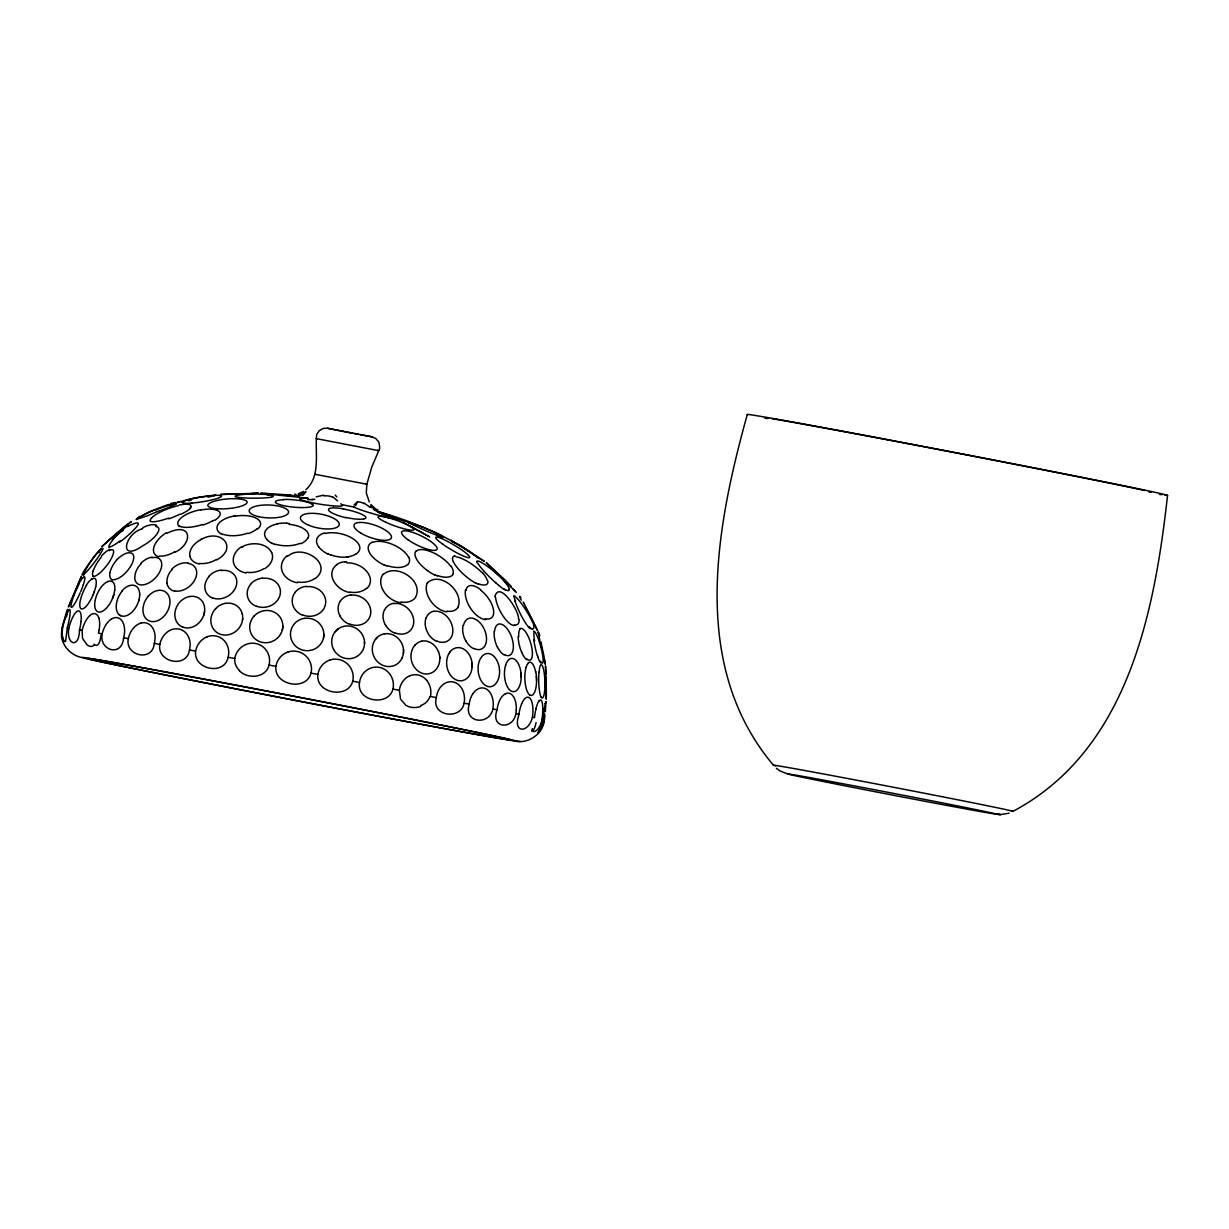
<?xml version="1.0" encoding="UTF-8"?>
<svg xmlns="http://www.w3.org/2000/svg" width="1229" height="1229" viewBox="0 0 1229 1229"><rect width="100%" height="100%" fill="white"/><g stroke="black" fill="none" stroke-linecap="round" stroke-linejoin="round"><path stroke-width="1.5" d="M403.573 651.124L403.527 649.742M536.52 680.467L536.505 679.084M472.12 665.857L472.074 667.117M282.839 626.237L282.747 627.696M521.219 677.271L521.219 675.796M364.521 643.489L364.506 642.014M242.681 618.586L242.528 620.03M323.841 635.593L323.872 634.133M403.542 652.138L403.389 653.582M452.487 558.074L452.456 558.458A21.523 6.176 40.9 0 0 465.806 576.263A21.753 6.621 41.1 0 0 469.401 579.074A22.03 7.282 41.8 0 0 476.038 583.376M436.326 697.596C430.933 716.476 460.967 720.363 464.116 703.157A18.02 14.149 -85.9 0 0 464.04 694.339A17.867 14.133 -85.1 0 0 445.881 682.848A17.897 14.21 -85.7 0 0 440.351 687.334A17.974 14.302 -86 0 0 438.953 689.454A18.082 14.487 -86.3 0 0 436.326 697.611A245.554 2.135 10.9 0 0 430.473 696.444L430.473 696.444A18.02 15.854 -88 0 0 430.304 687.625A17.928 15.839 -87.5 0 0 426.601 680.19M472.812 693.832A17.974 12.198 -84.7 0 0 471.583 695.967A18.082 12.398 -85 0 0 469.232 704.171C463.21 723.313 489.664 725.801 492.875 708.964A18.02 11.998 -84.6 0 0 492.937 700.177A17.867 12.029 -84 0 0 472.904 693.74M409.841 675.766A17.974 15.962 -88.3 0 0 402.267 682.203A18.036 16.085 -88.7 0 0 399.594 688.839A18.082 16.131 -88.8 0 0 399.379 690.314L400.531 699.193L405.923 705.323A19.818 16.146 -38.9 0 0 420.748 706.46M538.056 733.467L542.865 719.687A18.082 1.075 -83 0 1 543.049 718.212A18.036 1.06 -83 0 1 544.001 710.854M505.549 693.709A17.897 9.648 -83.7 0 0 500.172 699.362A17.974 9.74 -83.9 0 0 499.143 701.559A18.082 9.94 -84.1 0 0 497.084 709.824C490.094 728.689 512.985 730.226 515.873 713.711A18.082 9.433 -84 0 0 516.257 710.101M545.307 711.699L545.983 701.452L545.307 703.618M359.513 682.51C356.241 701.682 388.502 706.89 392.973 689.054A18.082 17.098 87.3 0 0 393.388 685.459A18.02 17.083 87.4 0 0 392.758 680.236A17.867 17.006 88.6 0 0 373.401 667.362A17.851 16.991 88.3 0 0 370.774 668.084A17.897 17.052 87.3 0 0 364.26 672.386A17.974 17.129 86.7 0 0 362.601 674.444A18.082 17.283 85.8 0 0 359.513 682.51A245.554 2.135 10.9 0 0 352.738 681.189L352.738 681.189A18.082 17.836 73.3 0 0 353.184 677.609A18.02 17.79 72.9 0 0 352.554 672.386A17.867 17.682 74.2 0 0 332.89 659.328M521.618 703.833A17.974 6.975 -83.4 0 0 520.804 706.045A18.036 7.128 -83.6 0 0 519.191 712.881A18.082 7.174 -83.6 0 0 519.053 714.387C512.124 733.682 528.608 733.467 532.403 717.244A245.554 2.135 10.9 0 1 534.477 717.705A18.082 4.179 -83.2 0 1 534.661 716.215A18.036 4.163 -83.2 0 1 535.89 709.225M204.567 611.489L204.337 612.918M329.725 660.111A17.897 17.713 71.2 0 0 322.935 664.367A17.974 17.79 69.6 0 0 321.199 666.41A18.036 17.867 67.1 0 0 318.219 672.985A18.082 17.913 66.9 0 0 317.942 674.444C315.346 693.571 347.915 699.316 352.738 681.235M544.846 715.724L544.293 720.286A245.554 2.135 10.9 0 1 543.971 720.286L543.879 720.993M287.955 652.061A17.897 17.836 -22.3 0 0 281.057 656.317A17.974 17.897 -23.5 0 0 279.29 658.36A18.036 17.959 -26.6 0 0 276.218 664.904A18.082 18.005 -27 0 0 275.926 666.364C273.621 685.275 306.267 691.512 311.014 673.108A18.082 18.02 -8.5 0 0 311.49 669.544A18.02 17.959 -12.9 0 0 310.891 664.336A17.867 17.82 -21.9 0 0 287.863 652.061M544.278 720.394C543.08 734.128 527.594 744.713 513.922 740.841M323.734 636.607L323.519 637.836M1167.55 495.348C1154.492 612.964 1127.823 750.228 1013.003 811.34M207.348 636.745A17.897 16.469 -68.6 0 0 200.788 641.077A17.974 16.499 -68.3 0 0 199.067 643.12A18.082 16.545 -68.2 0 0 195.641 651.124C193.03 669.359 224.446 676.119 228.118 657.254A18.082 16.76 -67.4 0 0 228.686 653.705A18.02 16.684 -67.8 0 0 228.302 648.543A17.867 16.484 -69.4 0 0 207.255 636.73M189.466 649.88A18.02 15.255 -71.2 0 0 189.88 641.308A17.867 15.055 -72.2 0 0 170.877 629.909A17.974 15.04 -71.4 0 0 163.18 636.407A18.082 15.04 -71.3 0 0 159.816 644.426C156.667 662.231 186.793 668.96 189.481 649.972A245.554 2.135 10.9 0 1 195.641 651.124M282.593 628.787L282.332 630.016M140.92 623.088A17.897 13.12 -73.2 0 0 133.131 628.495A17.974 13.12 -73 0 0 131.611 630.585A18.082 13.089 -72.9 0 0 128.338 638.619C124.575 655.963 152.811 662.4 154.286 643.397A245.554 2.135 10.9 0 1 159.816 644.426M111.516 618.986A17.974 10.8 -74 0 0 105.295 625.807A18.082 10.738 -73.9 0 0 102.176 633.872C98.812 650.694 122.132 657.407 123.561 638.005M305.852 491.815L302.918 495.348M532.311 728.643L532.003 730.902M98.812 617.88A17.851 8.234 -75.1 0 0 90.239 615.222A17.897 8.173 -74.7 0 0 86.23 620.123A17.974 8.142 -74.6 0 0 85.047 622.243A18.082 8.05 -74.5 0 0 82.143 630.354L82.481 638.281L87.105 644.902A19.818 8.833 76 0 0 94.341 644.703M545.384 703.28L545.415 703.126A17.897 0.83 -82.8 0 0 544.386 708.426M139.123 599.322L138.8 600.628M81.037 621.49A17.867 5.377 -75.5 0 0 75.491 612.733A17.974 5.254 -75 0 0 71.482 620.015A18.082 5.131 -74.9 0 0 68.809 628.142C66.043 645.394 79.439 648.82 79.47 629.893A18.082 5.699 -74.8 0 0 80.284 626.406A18.02 5.577 -74.9 0 0 81.022 621.521M747.293 414.48C715.677 528.547 689.684 665.78 773.456 765.237M64.937 619.262A18.082 2.043 -75.1 0 0 62.618 627.328L62.034 634.763L64.016 641.185M543.602 722.375L540.222 729.918M81.344 576.555L76.966 587.185M239.271 670.681C247.659 679.514 266.063 678.009 269.043 665.058A18.082 17.652 -58.1 0 0 269.566 661.494A18.02 17.59 -59.1 0 0 269.043 656.301A17.867 17.421 -62.1 0 0 249.441 643.458A17.913 17.406 -60.7 0 0 238.18 650.525A18.082 17.544 -60.8 0 0 234.739 658.514A14.149 13.765 78.2 0 0 239.471 670.45M204.137 613.809L203.722 615.191M64.538 619.017C62.264 625.069 59.683 638.051 63.14 641.384M136.204 519.529L147.91 515.55M67.81 611.643A17.867 2.335 -75.7 0 1 69.177 619.631A18.02 2.519 -75.2 0 1 68.117 624.47A18.082 2.642 -75.1 0 1 67.272 627.911L65.583 641.569L64.185 641.43M113.805 594.652L113.375 596.034M94.418 591.333L93.926 592.716M113.022 597.094L112.561 598.277M93.081 594.851L93.604 593.592A16.607 5.1 -66.2 0 0 95.693 586.755M353.967 505.058L357.47 501.632M75.691 590.212L74.554 592.885M76.014 589.444L76.659 587.923M74.278 593.546L73.448 595.512M72.465 597.801L73.11 596.28M71.85 599.245L70.821 601.596M70.667 601.949L68.394 606.957L81.314 576.524M458.263 606.542C463.548 591.088 440.658 571.408 427.769 582.5A19.434 11.645 47.7 0 0 427.4 583.191M539.731 730.564L539.024 731.393M101.869 546.582L124.651 526.55M538.563 731.869L537.734 732.622M305.837 489.741C321.153 475.93 314.685 452.61 316.698 434.482L319.294 430.596L323.411 428.399L327.621 428.245L371.972 436.817L360.051 434.682M416.262 550.807L416.017 551.053A21.523 8.941 35 0 0 423.944 567.813A21.753 9.386 34.8 0 0 427.538 570.609M108.536 540.499L102.022 546.459M121.548 529.315L131.503 521.511L125.45 525.935M315.331 578.567C333.72 564.157 303.133 543.925 288.784 555.508A19.434 14.871 7.1 0 0 287.801 556.061M119.505 542.158C125.066 538.717 152.765 514.383 128.43 526.089M216.826 559.84C238.257 548.134 221.727 528.362 201.74 539.101M175.271 552.113C192.738 543.925 192.83 521.219 167.712 532.864A19.434 10.554 -29.4 0 0 166.576 533.371M141.719 528.992C124.575 533.862 118.43 562.636 142.195 546.106A19.28 6.667 -32.6 0 0 157.035 533.893A19.28 6.667 -32.6 0 0 155.806 526.519M303.502 491.446L298.37 493.72M300.89 543.74L301.151 543.633A21.492 11.107 -1.9 0 0 307.235 538.84A21.4 11.061 -1.9 0 0 307.818 538.025M159.555 510.649L147.972 515.519M372.372 542.173L371.834 542.419A21.523 10.892 26.4 0 0 373.524 557.858A21.753 11.307 25.8 0 0 376.75 560.578A22.03 11.998 25.4 0 0 383.955 564.956M169.08 504.382L168.281 504.627A21.523 2.228 -22.8 0 0 144.039 514.705A21.753 1.951 -23.5 0 0 141.274 516.149M1009.086 813.168L1000.59 814.581L995.49 814.09L1000.59 814.581L996.273 814.151M324.702 532.956L323.872 533.186A21.523 11.86 15.6 0 0 319.018 547.274M316.222 496.854L323.826 495.118M213.785 495.855L215.674 495.21L195.442 497.853L177.037 502.4L178.881 502.338M212.095 496.255L207.916 497.13M178.236 505.718L177.253 505.933A21.523 5.623 -19.9 0 0 153.379 516.318A21.753 5.469 -20.8 0 0 151.505 518.023M277.508 523.938L276.494 524.153A21.523 11.768 4.1 0 0 265.234 536.996A21.753 12.013 3 0 0 266.831 539.377M191.017 500.341L188.529 500.787M234.017 516.119L234.969 515.95M200.865 509.697L199.789 509.881A21.523 8.495 -14.5 0 0 178.543 520.804A21.753 8.48 -15.6 0 0 177.821 522.74A22.03 8.588 -17.4 0 0 178.82 525.858M183.858 501.601L181.155 502.031M332.89 659.343L332.506 659.405A17.851 17.667 73.6 0 0 329.725 660.111M251.3 493.52L258.52 493.182L220.513 494.473L242.451 493.828M264.865 493.336L260.579 493.29L273.299 494.672M264.988 493.336L288.984 494.964A20.785 16.376 30 0 0 290.904 495.195M273.499 494.688L307.158 498.068A21.707 2.32 9 0 0 304.085 500.787A21.707 2.32 9 0 0 333.197 505.841M515.473 740.995L520.343 741.44M377.334 450.475C381.251 451.627 379.177 443.746 378.762 442.01L375.751 438.446L371.834 436.756M365.674 484.057L366.872 484.226L371.757 467.112L378.762 450.659L316.083 438.584L317.19 438.891M358.607 434.421L354.075 433.56M350.065 592.47C338.036 591.21 324.948 575.51 335.947 565.325A19.434 14.625 23.4 0 1 336.731 564.71M352.508 433.253L347.761 432.347M346.194 432.04L341.601 431.149M340.156 430.857L334.887 429.812M333.75 429.582L327.559 428.26M379.592 512.186L383.002 512.954A21.707 0.814 17.6 0 1 409.979 522.34A21.707 0.814 17.6 0 1 381.528 514.075M288.984 494.964L292.41 495.733A21.661 2.059 6.2 0 0 284.498 495.226M315.162 474.317L366.841 484.211L366.303 492.967L369.299 501.924M788.173 774.116L780.138 771.029L776.421 768.294M62.894 641.784C66.013 649.818 73.325 655.81 81.744 657.53M275.48 544.616L274.574 544.293M256.646 606.465L256.231 606.296A16.837 15.147 -19.3 0 1 248.826 599.921A16.561 14.84 -16.6 0 1 248.058 598.277A16.238 14.533 -15.4 0 1 250.762 584.144M212.586 598.108L212.248 597.97A16.807 14.072 -35.6 0 1 205.857 591.794A16.561 13.842 -33.2 0 1 205.258 590.197A16.238 13.596 -32.3 0 1 209.253 576.324M437.032 641.446L436.741 641.323A16.807 13.073 64.2 0 1 428.936 634.855L428.66 634.302A16.545 12.643 63.3 0 1 427.907 633.089A16.238 12.321 63.3 0 1 426.002 618.003M478.45 584.251L478.235 584.159A22.214 7.512 42.2 0 1 475.9 583.099M473.964 648.82L473.795 648.743A16.807 11.107 71 0 1 466.759 642.398A16.561 10.692 70 0 1 465.791 640.647M451.765 540.622L451.058 540.314L484.257 561.315L461.259 546.014L438.277 533.862M438.891 534.308L438.63 534.185A19.034 1.014 22.6 0 0 411.838 523.047M402.851 522.279L429.612 536.889L409.472 525.597M332.767 496.808L337.591 500.925M364.061 502.953L370.159 507.377M374.753 508.407L370.805 504.474M535.214 626.053L537.549 630.554M516.395 592.424L486.192 562.621L501.893 577.123A21.4 1.321 44.6 0 1 503.06 578.291M537.549 630.462L523.877 603.209M477.82 563.312L478.096 563.758A21.523 2.857 44.2 0 0 495.579 582.669M498.436 648.758L498.59 649.02A16.822 8.68 75.1 0 0 504.12 654.949M538.164 632.274L538.471 633.089M534.016 623.61L534.845 625.284M271.67 552.558L271.87 553.05A19.08 13.473 -14.4 0 1 264.911 568.628M540.868 641.815L544.186 657.192M539.777 639.495L538.148 632.367M540.115 640.97L540.929 644.472M541.405 646.623L542.035 649.45M542.588 651.969L543.356 655.533M543.817 657.699L545.323 664.351L544.478 658.759M63.125 641.215L62.787 638.373M532.019 731.025C536.612 734.051 541.682 724.081 541.974 719.457A245.554 2.135 10.9 0 1 542.865 719.687M471.997 663.23L472.12 664.828M518.53 618.894C519.084 610.536 499.466 580.749 495.118 596.08M521.065 673.262L521.188 674.859M439.721 656.778L439.813 658.375M536.351 676.549L536.458 678.147M544.8 678.546L544.877 680.129M499.527 670.373L499.312 668.115A16.607 10.754 84.5 0 0 498.344 663.844A16.76 10.646 83.5 0 0 485.532 653.889A16.714 10.554 84.6 0 0 480.785 658.083A16.638 10.462 84.8 0 0 479.74 660.019A16.73 10.738 84.7 0 0 486.146 685.843A16.73 10.738 84.7 0 0 499.588 670.373M545.983 674.398L545.522 665.872L546.275 699.163L546.367 693.694M546.075 677.025L546.137 679.176M546.137 679.468L546.26 684.645M546.26 684.83L546.352 692.956M233.986 516.042A21.845 10.262 -6.1 0 0 231.62 516.549A21.523 10.615 -5.9 0 0 216.995 527.425L216.98 527.84A21.738 10.723 -7.5 0 0 217.456 530.068A22.03 11.046 -9.4 0 0 220.652 533.616M235.062 516.195A21.907 9.955 -6.3 0 1 256.354 518.254A21.907 9.955 -6.3 0 1 258.213 528.578M257.66 528.485A21.4 9.356 -11.1 0 1 256.8 529.238M256.6 529.207A21.492 9.402 -11.1 0 1 248.519 533.555M247.72 533.186A22.122 10.17 -10.2 0 1 223.156 534.292M222.71 534.554A22.214 11.245 -10 0 1 220.79 533.555M333.581 505.918A21.661 2.289 9 0 0 341.601 504.612L354.167 507.07A20.785 4.409 -41.9 0 1 353.967 506.686M341.493 504.243A20.785 3.887 62.6 0 1 340.863 503.767M308.602 498.298A20.785 11.86 -33.8 0 1 307.05 498.252M311.598 503.66A19.034 3.564 5.2 0 1 303.148 507.577A19.034 3.564 5.2 0 1 278.092 504.044A19.034 3.564 5.2 0 1 283.622 499.727M283.269 499.481A19.034 3.702 5.8 0 1 311.613 503.813M313.042 499.297A22.091 12.075 -31.5 0 1 307.588 499.635M314.901 499.251A23.689 9.064 -23.1 0 1 311.936 499.804M323.918 495.963A12.198 8.511 -8.9 0 1 332.46 497.115M336.838 496.946A22.091 1.936 52.2 0 1 335.21 495.057M371.634 513.338A21.676 1.644 15.8 0 1 354.152 507.039M62.295 627.328A245.554 2.135 10.9 0 1 62.618 627.328M67.288 627.911A245.554 2.135 10.9 0 1 68.809 628.142M79.47 629.893A245.554 2.135 10.9 0 1 82.143 630.354M102.191 633.872A245.554 2.135 10.9 0 0 98.443 633.212A18.082 8.588 -74.4 0 0 99.211 629.694M128.338 638.619A245.554 2.135 10.9 0 0 123.637 637.759L123.622 637.836A18.02 11.092 -73.9 0 0 124.575 629.217A17.867 10.861 -74.6 0 0 111.44 618.986M228.118 657.254A245.554 2.135 10.9 0 1 234.739 658.514M269.043 665.058A245.554 2.135 10.9 0 1 275.926 666.364M311.014 673.108A245.554 2.135 10.9 0 1 317.942 674.444M392.973 689.054A245.554 2.135 10.9 0 1 399.379 690.314M464.116 703.157A245.554 2.135 10.9 0 1 469.232 704.171M492.875 708.964A245.554 2.135 10.9 0 1 497.084 709.824M515.873 713.711A245.554 2.135 10.9 0 1 519.053 714.387M154.27 643.397A18.082 13.488 -72.7 0 0 154.962 639.863A18.02 13.381 -72.9 0 0 154.946 634.794A17.867 13.166 -73.7 0 0 140.813 623.072M148.356 596.096A16.73 12.29 -60.7 0 0 146.528 619.186A16.73 12.29 -60.7 0 0 166.545 612.918A16.638 12.136 -60.7 0 0 169.372 606.373L169.817 604.238A16.607 12.121 -60.7 0 0 169.909 600.198A16.76 12.321 -59.1 0 0 157.281 590.581A16.638 12.398 -60.2 0 0 148.31 596.157M188.052 563.235A17.114 12.229 -39.5 0 1 189.02 563.42M171.952 568.919A16.776 12.567 -41.4 0 1 188.098 563.112M188.928 563.604A16.499 11.783 -39.5 0 1 194.904 579.719A16.499 11.783 -39.5 0 1 174.764 590.965M174.61 591.257A16.96 12.567 -45.4 0 1 167.236 584.512A16.561 12.29 -43.2 0 1 166.96 583.053M167.036 583.022A16.238 12.09 -42.5 0 1 172.168 569.442M216.519 559.441A19.987 12.674 -25.9 0 1 199.559 563.45M199.236 563.957A20.033 13.519 -27 0 1 190.003 556.568M190.019 556.568A19.126 12.766 -22.9 0 1 200.65 539.715M200.588 539.623A19.434 12.766 -20.8 0 1 201.71 539.07M299.323 496.255A20.785 11.875 52.3 0 1 298.002 496.239M296.788 495.287A22.091 16.899 27.7 0 1 291.273 496.316M299.538 494.749A23.689 15.209 15.9 0 1 297.341 495.625M301.013 494.319A12.198 1.644 -36.6 0 1 305.714 491.938M302.411 494.78A22.091 11.553 38.8 0 1 298.662 495.195M268.536 494.826A19.034 2.181 0.3 0 0 252.944 493.997A19.049 2.181 -0.5 0 0 235.492 496.746M267.415 494.857A19.049 1.982 0.5 0 1 271.824 497.054A19.049 1.982 0.5 0 1 254.311 498.144L253.881 498.191A19.111 2.012 -0.3 0 1 236.029 496.731M294.392 495.656A20.785 15.654 -9.4 0 1 292.456 495.564M295.882 494.242A22.091 13.335 -8 0 1 294.622 494.304M408.474 522.817A19.065 1.367 23 0 1 422.453 527.011A19.003 1.49 23.1 0 1 437.002 533.509M436.387 533.325A19.096 1.214 23.5 0 1 441.488 537.165M382.926 513.107A20.785 16.177 -7.8 0 1 381.144 512.478M380.36 513.399A22.091 16.653 -5.5 0 1 375.598 510.434M374.953 510.527A23.689 14.886 6 0 1 373.232 508.929M370.513 506.056A12.198 1.797 58.5 0 1 371.957 507.869M411.008 523.877A19.111 1.014 22.6 0 1 410.716 522.509M439.721 534.63A19.096 1.198 23.2 0 1 442.409 536.796M442.732 536.965A19.065 1.137 23.8 0 1 431.993 533.371A19.065 1.137 23.8 0 1 413.113 524.844M412.836 524.737A19.034 0.937 23.2 0 1 411.392 524.015M379.531 512.186A21.661 1.675 15.6 0 1 395.477 518.146M379.623 512.017A20.785 15.885 31.6 0 1 377.779 511.372M395.523 518.177A21.692 1.69 15.7 0 1 394.739 518.577M394.77 518.592A21.707 1.705 15.8 0 1 371.834 513.399M355.534 505.657A22.091 4.716 -39.3 0 1 356.978 503.337M357.67 501.97A12.198 6.775 46.8 0 1 364.03 503.675M373.8 507.5A23.689 10.185 31.3 0 1 371.604 506.071M378.056 510.05A22.091 13.627 30.1 0 1 373.601 507.761M343.813 509.113A19.049 3.825 12.5 0 1 362.094 514.49A19.049 3.825 12.5 0 1 363.892 518.991M342.184 508.652A19.126 3.856 12.5 0 1 343.644 508.898M363.477 518.976A19.111 4.086 12.3 0 1 346.056 517.47M345.994 517.716A19.065 4.225 12.7 0 1 329.925 508.314A19.034 3.979 13 0 1 342.061 508.652M200.803 509.943A21.907 7.804 -13.6 0 1 218.762 511.249A21.907 7.804 -13.6 0 1 214.599 520.405M213.785 520.297A21.4 6.821 -17.6 0 1 212.602 520.988M212.34 520.958A21.492 6.836 -17.6 0 1 203.046 525.029M202.447 524.522A22.122 7.62 -17.2 0 1 180.509 526.458M180.079 526.673A22.214 8.711 -18.1 0 1 178.912 525.828M190.91 506.855A21.968 4.409 -19.2 0 1 189.911 508.13M190.787 507.884A21.584 4.255 -19.7 0 1 181.032 514.198M180.079 514.168A21.4 3.656 -21.5 0 1 168.803 518.853M168.665 518.085A22.045 4.317 -21.6 0 1 150.645 521.28M150.414 521.388A22.214 5.408 -23.2 0 1 150.122 520.697A22.03 5.362 -22.6 0 1 151.613 517.993M179.004 505.088A22.199 5.008 -18.5 0 1 190.756 506.886M169.433 505.073A21.938 1.275 -19.4 0 1 175.901 504.151A21.938 1.275 -19.4 0 1 160.354 510.603M136.419 519.222A22.245 1.598 -25.8 0 1 137.249 518.5M138.001 518.192A22.03 1.644 -25 0 1 141.796 515.919M170.708 503.644A22.107 1.644 -20.9 0 1 175.332 502.569M154.639 510.373A21.907 1.843 -21 0 1 172.214 504.366M175.056 503.69A21.907 1.843 -21 0 1 176.039 503.537M152.534 510.696A21.4 3.38 -22 0 1 154.04 510.05M143.132 515.166A21.492 3.395 -22 0 1 152.288 510.619M136.834 519.483A22.122 2.965 -22.9 0 1 139.845 516.318M490.586 568.059A21.523 4.271 43.6 0 1 506.794 584.19M452.026 541.62A19.725 2.811 31 0 1 477.482 557.828M503.337 578.306A21.492 1.321 44.6 0 1 511.31 586.525M515.35 590.98A22.122 0.799 45.2 0 1 513.384 589.213M476.96 562.652A21.938 3.426 40.6 0 1 499.45 576.201M499.635 576.232A21.4 4.747 42.3 0 1 500.741 577.369M501.033 577.415A21.492 4.762 42.3 0 1 506.947 584.681M507.423 585.127A21.861 4.378 43.4 0 1 509.298 589.305M509.098 589.137A22.107 4.086 45.2 0 1 509.175 589.874A22.276 4.056 45.8 0 1 504.95 589.444M505.288 589.889A22.214 3.979 46.2 0 1 503.752 588.952M504.09 589.398A22.03 3.81 45.7 0 1 498.805 585.465M498.79 585.373A21.753 3.257 44.6 0 1 495.502 582.561M456.113 556.86A21.876 6.268 36.5 0 1 481.707 572.361M454.407 556.122A22.245 6.422 36.8 0 1 455.268 556.03M482.183 572.422A21.4 7.727 37.5 0 1 483.105 573.528M483.335 573.559A21.492 7.773 37.5 0 1 487.176 580.318M487.898 580.933A22.122 7.651 39 0 1 478.173 583.698M452.61 558.15A22.107 6.406 38.3 0 1 454.3 556.03M416.523 550.991A21.907 8.91 32.3 0 1 432.439 552.359A21.907 8.91 32.3 0 1 450.49 565.954M451.043 566.047A21.4 10.016 30.1 0 1 453.178 573.482M453.409 573.636A22.122 10.185 31.9 0 1 437.324 575.464M437.463 575.971A22.214 10.37 35.3 0 1 434.789 574.819M434.805 575.018A22.03 10.093 35 0 1 427.492 570.655M372.648 542.388A21.907 10.662 23.9 0 1 392.65 544.478A21.907 10.662 23.9 0 1 408.704 557.628M409.057 557.52A21.492 11.46 20.3 0 1 408.136 564.372M407.859 564.418A22.122 11.798 22.2 0 1 386.966 565.57M386.889 566.001A22.214 12.305 25.4 0 1 384.032 564.802M325.27 533.447A21.938 11.153 12.6 0 1 347.838 535.982A21.938 11.153 12.6 0 1 359.882 548.057A21.4 11.768 9 0 1 355.826 554.264M355.565 554.202A21.861 12.198 10.8 0 1 348.529 556.722M348.667 556.891A22.091 12.766 12.5 0 1 346.947 557.136M346.855 557.014A22.26 13.012 12.9 0 1 331.047 554.955M330.924 555.124A22.214 13.12 13.3 0 1 328.128 553.956M328.005 554.064A22.03 12.828 13.6 0 1 321.506 549.885A21.753 12.213 14.7 0 1 319.064 547.274M289.076 524.353A21.876 10.615 2.8 0 1 308.049 538.056M286.634 523.308A22.26 10.907 2.8 0 1 289.261 523.493M300.245 543.295A22.137 11.783 -0.5 0 1 275.957 544.339M274.528 544.324A22.214 12.751 0.8 0 1 272.055 543.218M271.916 543.31A22.03 12.49 1.3 0 1 266.801 539.393M277.339 523.754A22.107 11.307 3.2 0 1 286.634 523.139M108.137 540.791A19.049 1.045 -40.3 0 1 121.763 529.069M125.035 526.212A19.434 0.876 -39.5 0 1 125.834 525.582M242.635 546.506A20.033 14.518 -8.9 0 1 271.594 552.589M264.127 568.535A19.987 14.518 -14.7 0 1 246.461 572.268M246.153 572.991A19.618 14.978 -14.6 0 1 233.433 562.145A19.618 14.978 -14.6 0 1 241.314 546.844M241.806 547.335A19.434 14.226 -8.5 0 1 242.866 546.782M112.023 538.932A19.403 3.288 -36.1 0 1 123.223 530.329M465.683 640.739A16.238 10.385 69.8 0 1 463.103 625.361M463.471 625.423A16.668 10.462 69.6 0 1 469.048 618.279A16.561 10.585 66 0 1 486.238 635.639A16.561 10.585 66 0 1 474.025 648.436M480.985 590.458A19.418 9.786 51.7 0 1 493.52 609.999A19.418 9.786 51.7 0 1 485.317 618.709M485.655 619.6A19.618 10.339 57.8 0 1 471.168 609.185A19.618 10.339 57.8 0 1 465.407 590.78M465.438 590.796A19.434 9.079 54.5 0 1 465.576 590.074M465.96 590.412A20.14 9.494 53.7 0 1 481.031 590.012M209.145 575.955A16.668 13.995 -30.8 0 1 221.189 570.056M221.174 570.548A16.561 13.427 -30.1 0 1 236.198 586.033A16.561 13.427 -30.1 0 1 212.74 597.97M121.64 591.287A16.638 10.385 -63.1 0 1 129.675 585.511M121.932 591.41A16.653 10.109 -63.4 0 0 119.643 615.068A16.653 10.109 -63.4 0 0 137.971 602.978L138.493 601.611A16.607 10.062 -63.4 0 0 139.676 594.621M129.721 585.557A16.76 10.278 -62.1 0 1 139.722 594.59M120.55 615.683A16.745 10.308 -63.6 0 1 119.382 615.007M141.028 563.758A16.238 10.093 -48.7 0 0 134.837 577.077A16.561 10.231 -49.2 0 0 134.806 578.644A16.807 10.308 -50.8 0 0 138.401 584.282L138.677 584.405A16.561 9.832 -46 0 0 159.97 571.393A16.561 9.832 -46 0 0 151.705 557.782M140.889 563.22A16.668 10.477 -47.8 0 1 151.874 557.136M159.079 556.752A19.618 10.723 -35.2 0 1 153.948 546.982A19.618 10.723 -35.2 0 1 166.299 532.741M175.04 551.591A19.987 10.093 -33.4 0 1 159.647 556.061M100.916 635.424A13.534 4.855 89.4 0 1 94.28 644.18M98.781 617.941A17.928 8.296 -74.9 0 1 99.672 624.747A18.02 8.465 -74.5 0 1 99.18 629.709M114.804 590.028A16.73 7.896 -63.9 0 0 111.747 581.425A16.822 7.942 -64 0 0 107.768 581.547M114.696 590.089A16.607 7.697 -65.2 0 1 110.426 602.656A16.73 7.866 -65.2 0 1 95.908 610.045A16.73 7.866 -65.2 0 1 100.824 587.57A16.638 8.05 -64.9 0 1 107.753 581.578M117.277 559.364A16.837 7.466 -49.4 0 1 130.213 552.85A16.499 7.328 -49.4 0 1 129.951 567.368A16.499 7.328 -49.4 0 1 112.669 579.627M112.5 579.904A16.96 7.804 -54.4 0 1 111.747 579.566M111.562 579.443A16.807 7.743 -54.3 0 1 109.75 574.097A16.561 7.743 -52.9 0 1 109.857 572.683M110.026 572.591A16.238 7.681 -52.4 0 1 117.124 559.533M156.006 525.459A20.355 7.021 -32.4 0 1 156.697 525.751M141.719 528.946A19.434 7.712 -34.9 0 1 142.794 528.378M142.979 527.548A20.094 7.758 -34.7 0 1 156.221 525.29M86.307 585.142A16.638 5.484 -66.1 0 1 92.067 578.874M93.02 594.944A16.653 5.146 -66.2 0 1 80.484 608.201A16.653 5.146 -66.2 0 1 86.583 585.296M92.006 578.982A16.76 5.315 -65.2 0 1 95.754 586.709M93.65 569.718A16.238 4.947 -54.7 0 1 101.408 556.952M101.454 556.03A16.668 5.254 -54.1 0 1 109.78 549.563M109.212 550.653A16.561 4.624 -52 0 1 109.734 561.238A16.561 4.624 -52 0 1 93.081 576.37M93.02 576.232A16.807 4.855 -56.3 0 1 93.066 571.193M92.943 571.301A16.561 4.947 -55.1 0 1 93.404 569.887M127.509 526.58A19.434 4.424 -38.2 0 1 128.477 525.997M109.028 547.673A19.618 3.979 -42.9 0 1 128.154 525.321M120.135 540.868A19.987 3.318 -40.5 0 1 109.688 547.043M64.999 619.186A17.974 2.197 -75.2 0 1 65.736 616.943A17.897 2.258 -75.4 0 1 67.856 611.796M78.717 583.959A16.653 2.75 -66.7 0 1 83.096 577.415M82.957 577.707A16.76 2.566 -65.9 0 1 83.372 584.574M83.28 584.697A16.607 2.335 -66.8 0 1 80.761 591.472M80.146 592.808A16.653 2.381 -66.8 0 1 71.005 606.757A16.653 2.381 -66.8 0 1 78.886 584.328M94.495 556.169A16.837 1.69 -52.8 0 1 102.053 548.318M101.531 549.086A16.499 1.659 -52.8 0 1 97.997 557.367A16.499 1.659 -52.8 0 1 84.171 574.097M83.603 574.619A16.807 1.767 -57.3 0 1 85.615 569.81M85.339 570.148A16.561 1.936 -56.2 0 1 86.061 568.797M86.552 568.32A16.238 2.012 -55.8 0 1 94.449 556.245M64.584 618.725A17.867 0.768 -75.8 0 1 66.412 616.835M99.641 551.452A16.668 0.83 -55.6 0 1 98.842 552.743M84.448 573.206A16.561 1.337 -53.3 0 1 87.751 565.401A16.561 1.337 -53.3 0 1 101.807 548.518M84.002 574.849A16.807 1.398 -57.4 0 1 83.68 575.157M544.616 713.619A18.036 2.089 -83 0 1 543.925 720.271M545.031 674.475A16.653 2.642 88.9 0 1 545.461 687.072M544.001 711.069A17.974 0.906 -82.9 0 1 544.37 708.734M538.333 632.459A16.668 0.845 77.4 0 1 539.808 636.007M525.474 607.141A19.049 0.845 62.1 0 1 533.724 622.903M523.185 601.964A19.434 1.091 61.4 0 1 523.708 602.824M521.204 600.198A19.864 0.922 60.9 0 1 520.927 597.709M542.02 719.457A18.02 3.702 -83.1 0 0 542.742 710.715A17.867 3.841 -82.6 0 0 539.178 700.914M536.09 722.575A14.149 2.98 -83.6 0 1 532.08 730.287M535.859 709.102A17.913 3.994 -83.1 0 1 539.193 700.73M539.039 672.432A16.638 2.842 88.5 0 1 540.345 665.626M541.206 697.258A16.684 3.057 88.8 0 1 539.009 672.324M540.422 665.319A16.76 3.042 87.6 0 1 544.324 673.845A16.607 3.241 88.5 0 1 544.893 681.066L544.939 682.541A16.653 3.211 88.5 0 1 544.877 687.288M544.923 687.364A16.73 3.134 88.6 0 1 541.236 697.12M537.519 656.209A16.238 2.397 77.5 0 1 533.801 639.694M534.6 641.016A16.668 2.243 77.1 0 1 533.878 632.551M533.509 631.307A16.561 2.704 74.7 0 1 541.605 650.064A16.561 2.704 74.7 0 1 540.53 661.279M540.714 662.892A16.807 2.857 78.8 0 1 538.056 657.5M538.056 657.238A16.561 2.581 77.8 0 1 537.519 655.61M513.661 596.111A20.156 3.134 58.3 0 1 513.661 595.742A19.403 3.057 57.8 0 1 522.617 605.206A19.403 3.057 57.8 0 1 532.725 622.596M515.519 601.211A19.802 2.719 60.4 0 1 514.014 596.649M533.294 623.426A19.987 4.01 62 0 1 532.003 628.618M532.234 629.11A20.248 3.61 65 0 1 529.192 626.652M530.052 628.649A19.295 3.241 63.8 0 1 515.059 601.027M515.197 601.227A19.434 2.519 60.9 0 1 514.874 600.413M532.449 717.244A18.02 6.698 -83.4 0 0 532.894 708.503A17.867 6.806 -82.9 0 0 521.695 703.756M526.058 667.393A16.638 5.577 87.8 0 0 525.566 669.467A16.745 5.807 88.1 0 0 529.868 695.061M526.089 667.485A16.714 5.653 87.7 0 1 528.455 662.861M528.485 662.738A16.76 5.776 86.8 0 1 535.629 671.741M535.767 671.618A16.73 5.868 87.9 0 1 535.598 689.3A16.73 5.868 87.9 0 1 529.868 695.046M521.649 652.353A16.238 5.315 76.3 0 1 518.131 636.514M518.715 636.975A16.668 5.239 75.9 0 1 520.097 628.971M519.99 628.633A16.561 5.592 73.2 0 1 531.45 645.962A16.561 5.592 73.2 0 1 526.872 659.005M526.78 659.727A16.807 5.884 77.5 0 1 522.448 653.889M522.479 653.767A16.561 5.546 76.5 0 1 521.741 652.107M495.272 596.91A19.434 5.976 58.8 0 1 495.164 596.142M514.644 625.469A19.618 7.128 62.5 0 1 503.137 616.144A19.618 7.128 62.5 0 1 495.502 597.125M519.16 619.524A19.987 7.543 59.1 0 1 514.367 624.839M505.611 693.709A17.867 9.571 -83.3 0 1 516.103 704.954A18.02 9.494 -83.9 0 1 516.272 710.101M505.595 665.288A16.638 8.142 86.7 0 1 506.348 663.261A16.73 8.434 86.7 0 1 510.004 658.836A16.76 8.342 85.6 0 1 520.128 668.392A16.607 8.48 86.5 0 1 520.743 681.88A16.73 8.434 86.7 0 1 511.356 691.144A16.745 8.373 86.9 0 1 505.641 665.196M494.473 631.614A16.684 8.188 72.6 0 1 498.206 624.224A16.561 8.265 70.5 0 1 512.816 641.4A16.561 8.265 70.5 0 1 504.366 654.504M498.406 648.758A16.561 8.296 74.1 0 1 497.499 647.068M497.392 647.207A16.238 8.019 73.9 0 1 494.227 631.614M448.769 653.813A16.638 12.459 81.8 0 1 450.044 651.877M448.815 653.736A16.745 12.674 82 0 0 456.481 680.036A16.73 12.705 81.6 0 0 469.355 675.597A16.73 12.705 81.6 0 0 470.953 658.237A16.76 12.628 80.3 0 0 455.836 647.929A16.73 12.705 81.6 0 0 450.044 651.8M429.981 696.613A13.534 12.413 -52.2 0 1 420.564 705.584M409.933 675.735A17.851 15.793 -87.1 0 1 426.601 680.236M428.399 641.661A16.73 14.195 74.6 0 1 438.492 651.846M438.538 651.831A16.607 14.256 75.9 0 1 439.798 659.297L439.69 660.741A16.653 14.272 76 0 1 438.584 665.242A16.73 14.302 76.4 0 1 428.429 673.845A16.745 14.287 76.9 0 1 419.995 672.309A16.684 14.241 76.9 0 1 415.156 644.902M415.156 644.979A16.714 14.164 76.4 0 1 421.701 641.185M421.793 641.154A16.822 14.272 74.8 0 1 428.322 641.569M426.156 617.864A16.515 12.428 62 0 1 431.947 611.781A16.929 12.766 59.7 0 1 433.76 611.243M433.806 611.397A16.561 12.474 58.8 0 1 452.764 628.71A16.561 12.474 58.8 0 1 437.125 641.123M446.972 611.873A19.618 12.951 50.1 0 1 430.611 600.827A19.618 12.951 50.1 0 1 427.2 583.038M458.432 606.68A19.987 13.089 45.9 0 1 446.772 611.12M375.459 639.372A16.638 15.27 67.6 0 1 377.119 637.513M384.447 633.78A16.684 15.393 67.3 0 0 372.341 647.575A16.684 15.393 67.3 0 0 381.681 664.797A16.745 15.455 67.3 0 0 383.617 665.642A16.73 15.455 66.5 0 0 402.083 658.037M384.477 633.857A16.76 15.393 64.8 0 1 402.359 644.703A16.607 15.378 65.7 0 1 402.067 657.976M385.322 624.778A16.238 13.749 52.3 0 1 384.477 609.861M384.677 609.738A16.668 13.98 52.6 0 1 393.756 603.285M393.848 603.577A16.561 13.842 47.3 0 1 413.743 620.829A16.561 13.842 47.3 0 1 395.17 632.904M394.663 633.089A16.807 14.518 52.7 0 1 386.444 626.483M386.49 626.452A16.561 14.103 52.2 0 1 385.399 624.731M383.387 574.527A19.434 13.534 37.4 0 1 383.986 573.897C397.551 563.143 424.85 581.547 415.141 597.985A19.987 14.779 33.9 0 1 400.792 602.026M400.869 602.794A19.618 14.809 38.3 0 1 383.755 591.441A19.618 14.809 38.3 0 1 383.033 574.266M333.643 649.557A16.653 16.054 47 0 1 344.827 626.145A16.76 16.085 44.5 0 1 363.461 637.083A16.607 16.038 44.1 0 1 364.46 644.488L364.26 645.932A16.653 16.069 44.5 0 1 362.724 650.341A16.73 16.146 45.7 0 1 343.121 657.745A16.745 16.146 46.9 0 1 333.673 649.557M335.317 631.583A16.653 16.008 48.3 0 1 338.083 628.971M340.341 601.089A16.484 14.733 33.9 0 1 348.452 595.435A16.929 15.025 30.6 0 1 350.757 594.974M350.818 595.22A16.561 14.64 29.7 0 1 370.789 612.272A16.561 14.64 29.7 0 1 349.866 624.102M349.328 624.24A16.807 15.347 33.3 0 1 341.017 617.634A16.561 14.963 33.8 0 1 340.095 616.067M339.957 615.929A16.238 14.625 34.4 0 1 340.218 601.273M346.977 562.882A19.403 14.041 19.3 0 1 367.271 572.069A19.403 14.041 19.3 0 1 366.703 588.583M344.873 561.883A20.232 14.748 19.7 0 1 346.639 561.776M366.411 588.368A19.987 15.608 18 0 1 350.096 592.148M336.623 564.618A19.848 14.871 22.4 0 1 344.811 561.714M304.393 618.341A16.714 16.3 9.2 0 0 296.358 621.874A16.638 16.238 10.1 0 0 294.468 623.702A16.745 16.346 6.9 0 0 301.551 649.726A16.73 16.33 5.8 0 0 321.768 642.398A16.622 16.207 3.8 0 0 322.966 629.233A16.76 16.284 7.4 0 0 304.515 618.371M295.021 592.578A16.238 14.886 9.2 0 0 293.562 606.972A16.561 15.209 8.1 0 0 294.53 608.647A16.807 15.562 5.9 0 0 302.534 615.207M295.052 592.332A16.668 15.224 11 0 1 306.42 586.31M306.482 586.709A16.561 14.84 6.9 0 1 325.639 603.393A16.561 14.84 6.9 0 1 303.102 615.099M297.464 582.761A19.618 15.854 2.5 0 1 282.224 571.546A19.618 15.854 2.5 0 1 287.309 555.646M315.085 578.352A19.987 15.516 0.6 0 1 297.633 582.024M254.142 616.006A16.638 15.977 -27.5 0 1 264.235 610.659A16.76 16.008 -27.3 0 1 282.163 621.382A16.607 15.885 -31.2 0 1 280.489 634.394M254.142 615.913A16.745 16.054 -29.9 0 0 260.133 641.799A16.73 16.023 -30.2 0 0 280.427 634.441M262.653 578.076A16.929 14.809 -14.8 0 0 260.21 578.49A16.53 14.794 -13.5 0 0 250.793 583.883M262.668 578.367A16.561 14.441 -14.7 0 1 280.151 594.544A16.561 14.441 -14.7 0 1 256.753 606.266M215.582 608.693A16.638 15.24 -46.2 0 1 225.475 603.331M215.613 608.647A16.73 15.24 -47.6 0 0 216.565 632.274A16.73 15.24 -47.6 0 0 239.978 626.729A16.653 15.117 -47.9 0 0 241.975 622.412L242.343 621.014A16.607 15.071 -48 0 0 242.236 613.778M225.614 603.347A16.76 15.224 -45.2 0 1 242.251 613.778M182.844 627.189A16.745 14.026 -56.2 0 1 179.91 601.933A16.638 14.026 -55.3 0 1 181.877 600.182A16.714 14.057 -55.1 0 1 189.466 596.511M189.573 596.572A16.76 13.98 -54.2 0 1 204.46 606.634A16.607 13.796 -56.2 0 1 198.714 623.088A16.607 13.796 -56.2 0 1 183.106 627.189M1150.743 492.307A197.669 1.721 10.9 0 1 1149.007 492.092M767.019 418.597A197.669 1.721 10.9 0 1 764.807 418.044M765.836 417.737A197.669 1.721 10.9 0 1 768.54 418.137M772.227 418.736A197.669 1.721 10.9 0 1 961.017 453.854A197.669 1.721 10.9 0 1 1144.645 490.509M1150.037 491.784A197.669 1.721 10.9 0 1 1151.266 492.153M747.57 414.603A214 1.874 10.9 0 1 968.805 455.206A214 1.874 10.9 0 1 1164.831 495.164M1161.897 494.734A214 1.874 10.9 0 1 1159.362 494.335M775.729 765.867A121.978 1.06 10.9 0 1 891.163 786.806A121.978 1.06 10.9 0 1 1011.452 811.217M189.604 679.76A214.798 1.874 10.9 0 0 509.313 739.735A214.798 1.874 10.9 0 0 196.363 677.763A214.798 1.874 10.9 0 0 189.604 679.76M186.224 679.161A221.45 1.936 10.9 0 0 515.842 740.995A221.45 1.936 10.9 0 0 193.199 677.102A221.45 1.936 10.9 0 0 186.224 679.161M258.428 516.61A19.725 6.468 2 0 0 288.569 512.293A19.725 6.468 2 0 0 259.596 505.457A19.725 6.468 2 0 0 258.428 516.61M385.875 522.279A19.065 2.934 19.7 0 0 413.896 529.73A19.065 2.934 19.7 0 0 388.164 517.716A19.065 2.934 19.7 0 0 385.875 522.279M191.862 503.076A19.725 2.489 -9.2 0 0 221.481 496.27A19.725 2.489 -9.2 0 0 192.692 498.575A19.725 2.489 -9.2 0 0 191.862 503.076M442.532 544.017A19.725 2.719 30.7 0 0 469.601 557.536A19.725 2.719 30.7 0 0 445.989 540.591A19.725 2.719 30.7 0 0 442.532 544.017M308.909 525.305A19.725 7.067 10.5 0 0 339.235 524.798A19.725 7.067 10.5 0 0 311.413 513.323A19.725 7.067 10.5 0 0 308.909 525.305M217.641 508.791A19.725 4.855 -4.9 0 0 247.137 502.215A19.725 4.855 -4.9 0 0 217.656 500.357A19.725 4.855 -4.9 0 0 217.641 508.791M408.043 539.761A19.725 5.039 26.2 0 0 436.956 549.44A19.725 5.039 26.2 0 0 413.067 532.526A19.725 5.039 26.2 0 0 408.043 539.761M360.865 533.125A19.725 6.56 19.1 0 0 391.237 538.087A19.725 6.56 19.1 0 0 366.012 522.893A19.725 6.56 19.1 0 0 360.865 533.125M838.316 784.501A106.186 0.922 10.9 0 0 996.366 814.151A106.186 0.922 10.9 0 0 841.665 783.518A106.186 0.922 10.9 0 0 838.316 784.501"/></g></svg>
